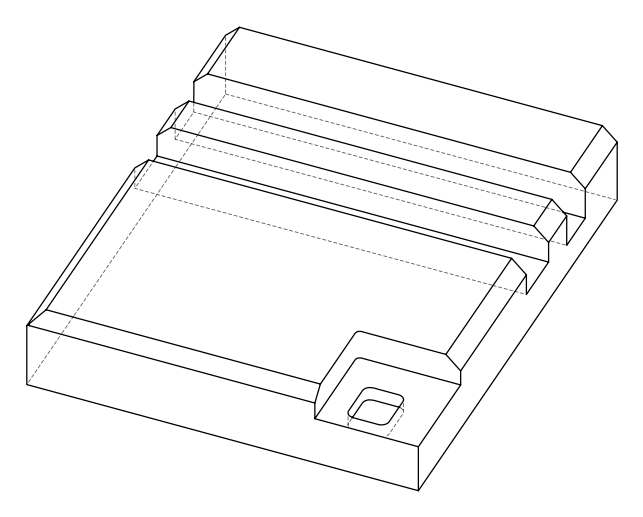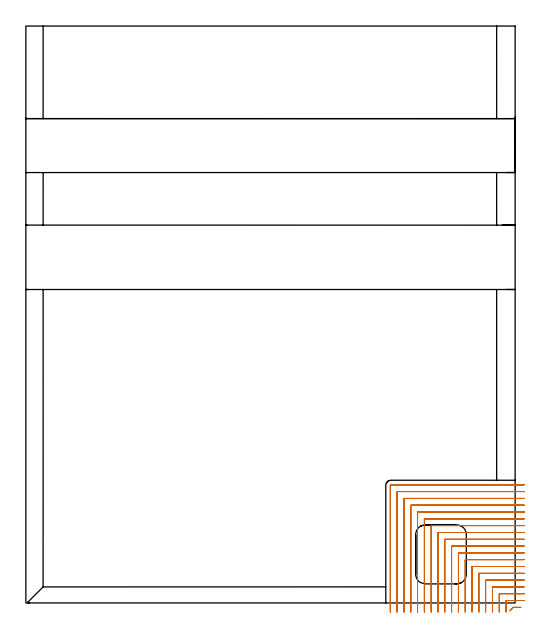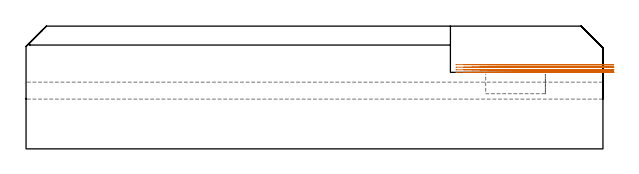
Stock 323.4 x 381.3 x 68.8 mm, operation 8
(PLAN: 11 operations, 3 tool changes, 117.7 min)
(1 AREA_MILL | FG_CHAMFER_SURFACE | UGT0205_001 | 1.6 min | 3573 mm3)
(2 AREA_MILL_1 | FG_CHAMFER_SURFACE_1 | UGT0205_001 | 1.55 min | 3092 mm3)
(3 AREA_MILL_2 | FG_CHAMFER_SURFACE_2 | UGT0205_001 | 5.25 min | 10365 mm3)
(4 AREA_MILL_3 | FG_CHAMFER_SURFACE_3 | UGT0205_001 | 8.25 min | 13878 mm3)
(5 AREA_MILL_4 | FG_CHAMFER_SURFACE_4 | UGT0205_001 | 2.66 min | 5045 mm3)
(6 AREA_MILL_5 | FG_CHAMFER_SURFACE_5 | UGT0205_001 | 7.67 min | 13273 mm3)
(7 AREA_MILL_6 | FG_CHAMFER_SURFACE_6 | UGT0205_001 | 2.61 min | 4390 mm3)
(8 MILL_CORNER_NOTCH_RECTANGULAR | CORNER_NOTCH_RECTANGULAR | NXT0201_008 | Follow Part, ap 1.5, ae 75% | 70.42 min | 178706 mm3)
(9 MILL_RECTANGULAR_POCKET | POCKET_RECTANGULAR_STRAIGHT | NXT0201_011 | Follow Part, ap 3, ae 75% | 1.78 min | 15209 mm3)
(10 MILL_RECTANGULAR_SLOT | SLOT_RECTANGULAR | UGT0201_004 | Follow Part, ap 8, ae 75% | 6.41 min | 429816 mm3)
(11 MILL_RECTANGULAR_SLOT_1 | SLOT_RECTANGULAR_1 | UGT0201_004 | Follow Part, ap 8, ae 75% | 9.51 min | 469133 mm3)
(TOOL UGT0205_001 | Chamfer Mill 20 x 3 x 45 deg. | D20 FL50 Z2)
(TOOL NXT0201_008 | ENDMILL 6mm [2P460-0600-NA 1630] | D6 FL26 Z6)
(TOOL NXT0201_011 | ENDMILL 12mm [2P460-1200-NA 1630] | D12 FL38 Z6)
(TOOL UGT0201_004 | End Mill 32 mm | D32 FL53 Z6)
(OP 8 MILL_CORNER_NOTCH_RECTANGULAR, part 2 of 2)
G0 Z78.8
X329.4 Y55.6
Z47.217
G1 X326.4
X263.697 F500.
G3 X263.4 Y55.303 R0.3
G1 Y-3.
Y-6. F250.
G0 Z78.8
X329.4 Y60.1
Z47.217
G1 X326.4
X259.197 F500.
G3 X258.9 Y59.803 R0.3
G1 Y-3.
Y-6. F250.
G0 Z78.8
X329.4 Y64.6
Z47.217
G1 X326.4
X254.697 F500.
G3 X254.4 Y64.303 R0.3
G1 Y-3.
Y-6. F250.
G0 Z78.8
X329.4 Y69.1
Z47.217
G1 X326.4
X250.197 F500.
G3 X249.9 Y68.803 R0.3
G1 Y-3.
Y-6. F250.
G0 Z78.8
X329.4 Y73.6
Z47.217
G1 X326.4
X245.697 F500.
G3 X245.4 Y73.303 R0.3
G1 Y-3.
Y-6. F250.
G0 Z78.8
X329.4 Y78.1
Z47.217
G1 X326.4
X241.3 F500.
G3 X240.9 Y77.7 R0.4
G1 Y-3.
Y-6. F250.
G0 Z78.8
X327.168 Y-2.9
Z45.778
G1 X324.168
X322.195
G3 X321.976 Y-3. R0.3
G1 X319.977 Y-5.236
G0 Z78.8
X329.4 Y1.6
Z45.778
G1 X326.4
X317.695 F500.
G3 X317.4 Y1.305 R0.3
G1 Y-3.
Y-6. F250.
G0 Z78.8
X329.4 Y6.1
Z45.778
G1 X326.4
X313.195 F500.
G3 X312.9 Y5.805 R0.3
G1 Y-3.
Y-6. F250.
G0 Z78.8
X329.4 Y10.6
Z45.778
G1 X326.4
X308.695 F500.
G3 X308.4 Y10.305 R0.3
G1 Y-3.
Y-6. F250.
G0 Z78.8
X329.4 Y15.1
Z45.778
G1 X326.4
X304.196 F500.
G3 X303.9 Y14.804 R0.3
G1 Y-3.
Y-6. F250.
G0 Z78.8
X329.4 Y19.6
Z45.778
G1 X326.4
X299.696 F500.
G3 X299.4 Y19.304 R0.3
G1 Y-3.
Y-6. F250.
G0 Z78.8
X329.4 Y24.1
Z45.778
G1 X326.4
X295.196 F500.
G3 X294.9 Y23.804 R0.3
G1 Y-3.
Y-6. F250.
G0 Z78.8
X329.4 Y28.6
Z45.778
G1 X326.4
X290.696 F500.
G3 X290.4 Y28.304 R0.3
G1 Y-3.
Y-6. F250.
G0 Z78.8
X329.4 Y33.1
Z45.778
G1 X326.4
X286.196 F500.
G3 X285.9 Y32.804 R0.3
G1 Y-3.
Y-6. F250.
G0 Z78.8
X329.4 Y37.6
Z45.778
G1 X326.4
X281.696 F500.
G3 X281.4 Y37.304 R0.3
G1 Y-3.
Y-6. F250.
G0 Z78.8
X329.4 Y42.1
Z45.778
G1 X326.4
X277.197 F500.
G3 X276.9 Y41.803 R0.3
G1 Y-3.
Y-6. F250.
G0 Z78.8
X329.4 Y46.6
Z45.778
G1 X326.4
X272.697 F500.
G3 X272.4 Y46.303 R0.3
G1 Y-3.
Y-6. F250.
G0 Z78.8
X329.4 Y51.1
Z45.778
G1 X326.4
X268.197 F500.
G3 X267.9 Y50.803 R0.3
G1 Y-3.
Y-6. F250.
G0 Z78.8
X329.4 Y55.6
Z45.778
G1 X326.4
X263.697 F500.
G3 X263.4 Y55.303 R0.3
G1 Y-3.
Y-6. F250.
G0 Z78.8
X329.4 Y60.1
Z45.778
G1 X326.4
X259.197 F500.
G3 X258.9 Y59.803 R0.3
G1 Y-3.
Y-6. F250.
G0 Z78.8
X329.4 Y64.6
Z45.778
G1 X326.4
X254.697 F500.
G3 X254.4 Y64.303 R0.3
G1 Y-3.
Y-6. F250.
G0 Z78.8
X329.4 Y69.1
Z45.778
G1 X326.4
X250.197 F500.
G3 X249.9 Y68.803 R0.3
G1 Y-3.
Y-6. F250.
G0 Z78.8
X329.4 Y73.6
Z45.778
G1 X326.4
X245.697 F500.
G3 X245.4 Y73.303 R0.3
G1 Y-3.
Y-6. F250.
G0 Z78.8
X329.4 Y78.1
Z45.778
G1 X326.4
X241.3 F500.
G3 X240.9 Y77.7 R0.4
G1 Y-3.
Y-6. F250.
G0 Z78.8
X327.168 Y-2.9
Z44.339
G1 X324.168
X322.195
G3 X321.976 Y-3. R0.3
G1 X319.977 Y-5.236
G0 Z78.8
X329.4 Y1.6
Z44.339
G1 X326.4
X317.695 F500.
G3 X317.4 Y1.305 R0.3
G1 Y-3.
Y-6. F250.
G0 Z78.8
X329.4 Y6.1
Z44.339
G1 X326.4
X313.195 F500.
G3 X312.9 Y5.805 R0.3
G1 Y-3.
Y-6. F250.
G0 Z78.8
X329.4 Y10.6
Z44.339
G1 X326.4
X308.695 F500.
G3 X308.4 Y10.305 R0.3
G1 Y-3.
Y-6. F250.
G0 Z78.8
X329.4 Y15.1
Z44.339
G1 X326.4
X304.196 F500.
G3 X303.9 Y14.804 R0.3
G1 Y-3.
Y-6. F250.
G0 Z78.8
X329.4 Y19.6
Z44.339
G1 X326.4
X299.696 F500.
G3 X299.4 Y19.304 R0.3
G1 Y-3.
Y-6. F250.
G0 Z78.8
X329.4 Y24.1
Z44.339
G1 X326.4
X295.196 F500.
G3 X294.9 Y23.804 R0.3
G1 Y-3.
Y-6. F250.
G0 Z78.8
X329.4 Y28.6
Z44.339
G1 X326.4
X290.696 F500.
G3 X290.4 Y28.304 R0.3
G1 Y-3.
Y-6. F250.
G0 Z78.8
X329.4 Y33.1
Z44.339
G1 X326.4
X286.196 F500.
G3 X285.9 Y32.804 R0.3
G1 Y-3.
Y-6. F250.
G0 Z78.8
X329.4 Y37.6
Z44.339
G1 X326.4
X281.696 F500.
G3 X281.4 Y37.304 R0.3
G1 Y-3.
Y-6. F250.
G0 Z78.8
X329.4 Y42.1
Z44.339
G1 X326.4
X277.197 F500.
G3 X276.9 Y41.803 R0.3
G1 Y-3.
Y-6. F250.
G0 Z78.8
X329.4 Y46.6
Z44.339
G1 X326.4
X272.697 F500.
G3 X272.4 Y46.303 R0.3
G1 Y-3.
Y-6. F250.
G0 Z78.8
X329.4 Y51.1
Z44.339
G1 X326.4
X268.197 F500.
G3 X267.9 Y50.803 R0.3
G1 Y-3.
Y-6. F250.
G0 Z78.8
X329.4 Y55.6
Z44.339
G1 X326.4
X263.697 F500.
G3 X263.4 Y55.303 R0.3
G1 Y-3.
Y-6. F250.
G0 Z78.8
X329.4 Y60.1
Z44.339
G1 X326.4
X259.197 F500.
G3 X258.9 Y59.803 R0.3
G1 Y-3.
Y-6. F250.
G0 Z78.8
X329.4 Y64.6
Z44.339
G1 X326.4
X254.697 F500.
G3 X254.4 Y64.303 R0.3
G1 Y-3.
Y-6. F250.
G0 Z78.8
X329.4 Y69.1
Z44.339
G1 X326.4
X250.197 F500.
G3 X249.9 Y68.803 R0.3
G1 Y-3.
Y-6. F250.
G0 Z78.8
X329.4 Y73.6
Z44.339
G1 X326.4
X245.697 F500.
G3 X245.4 Y73.303 R0.3
G1 Y-3.
Y-6. F250.
G0 Z78.8
X329.4 Y78.1
Z44.339
G1 X326.4
X241.3 F500.
G3 X240.9 Y77.7 R0.4
G1 Y-3.
Y-6. F250.
G0 Z78.8
X327.168 Y-2.9
Z42.9
G1 X324.168
X322.195
G3 X321.976 Y-3. R0.3
G1 X319.977 Y-5.236
G0 Z78.8
X329.4 Y1.6
Z42.9
G1 X326.4
X317.695 F500.
G3 X317.4 Y1.305 R0.3
G1 Y-3.
Y-6. F250.
G0 Z78.8
X329.4 Y6.1
Z42.9
G1 X326.4
X313.195 F500.
G3 X312.9 Y5.805 R0.3
G1 Y-3.
Y-6. F250.
G0 Z78.8
X329.4 Y10.6
Z42.9
G1 X326.4
X308.695 F500.
G3 X308.4 Y10.305 R0.3
G1 Y-3.
Y-6. F250.
G0 Z78.8
X329.4 Y15.1
Z42.9
G1 X326.4
X304.196 F500.
G3 X303.9 Y14.804 R0.3
G1 Y-3.
Y-6. F250.
G0 Z78.8
X329.4 Y19.6
Z42.9
G1 X326.4
X299.696 F500.
G3 X299.4 Y19.304 R0.3
G1 Y-3.
Y-6. F250.
G0 Z78.8
X329.4 Y24.1
Z42.9
G1 X326.4
X295.196 F500.
G3 X294.9 Y23.804 R0.3
G1 Y-3.
Y-6. F250.
G0 Z78.8
X329.4 Y28.6
Z42.9
G1 X326.4
X290.696 F500.
G3 X290.4 Y28.304 R0.3
G1 Y-3.
Y-6. F250.
G0 Z78.8
X329.4 Y33.1
Z42.9
G1 X326.4
X286.196 F500.
G3 X285.9 Y32.804 R0.3
G1 Y-3.
Y-6. F250.
G0 Z78.8
X329.4 Y37.6
Z42.9
G1 X326.4
X281.696 F500.
G3 X281.4 Y37.304 R0.3
G1 Y-3.
Y-6. F250.
G0 Z78.8
X329.4 Y42.1
Z42.9
G1 X326.4
X277.197 F500.
G3 X276.9 Y41.803 R0.3
G1 Y-3.
Y-6. F250.
G0 Z78.8
X329.4 Y46.6
Z42.9
G1 X326.4
X272.697 F500.
G3 X272.4 Y46.303 R0.3
G1 Y-3.
Y-6. F250.
G0 Z78.8
X329.4 Y51.1
Z42.9
G1 X326.4
X268.197 F500.
G3 X267.9 Y50.803 R0.3
G1 Y-3.
Y-6. F250.
G0 Z78.8
X329.4 Y55.6
Z42.9
G1 X326.4
X263.697 F500.
G3 X263.4 Y55.303 R0.3
G1 Y-3.
Y-6. F250.
G0 Z78.8
X329.4 Y60.1
Z42.9
G1 X326.4
X259.197 F500.
G3 X258.9 Y59.803 R0.3
G1 Y-3.
Y-6. F250.
G0 Z78.8
X329.4 Y64.6
Z42.9
G1 X326.4
X254.697 F500.
G3 X254.4 Y64.303 R0.3
G1 Y-3.
Y-6. F250.
G0 Z78.8
X329.4 Y69.1
Z42.9
G1 X326.4
X250.197 F500.
G3 X249.9 Y68.803 R0.3
G1 Y-3.
Y-6. F250.
G0 Z78.8
X329.4 Y73.6
Z42.9
G1 X326.4
X245.697 F500.
G3 X245.4 Y73.303 R0.3
G1 Y-3.
Y-6. F250.
G0 Z78.8
X329.4 Y78.1
Z42.9
G1 X326.4
X241.3 F500.
G3 X240.9 Y77.7 R0.4
G1 Y-3.
Y-6. F250.
G0 Z78.8
M5
M2
